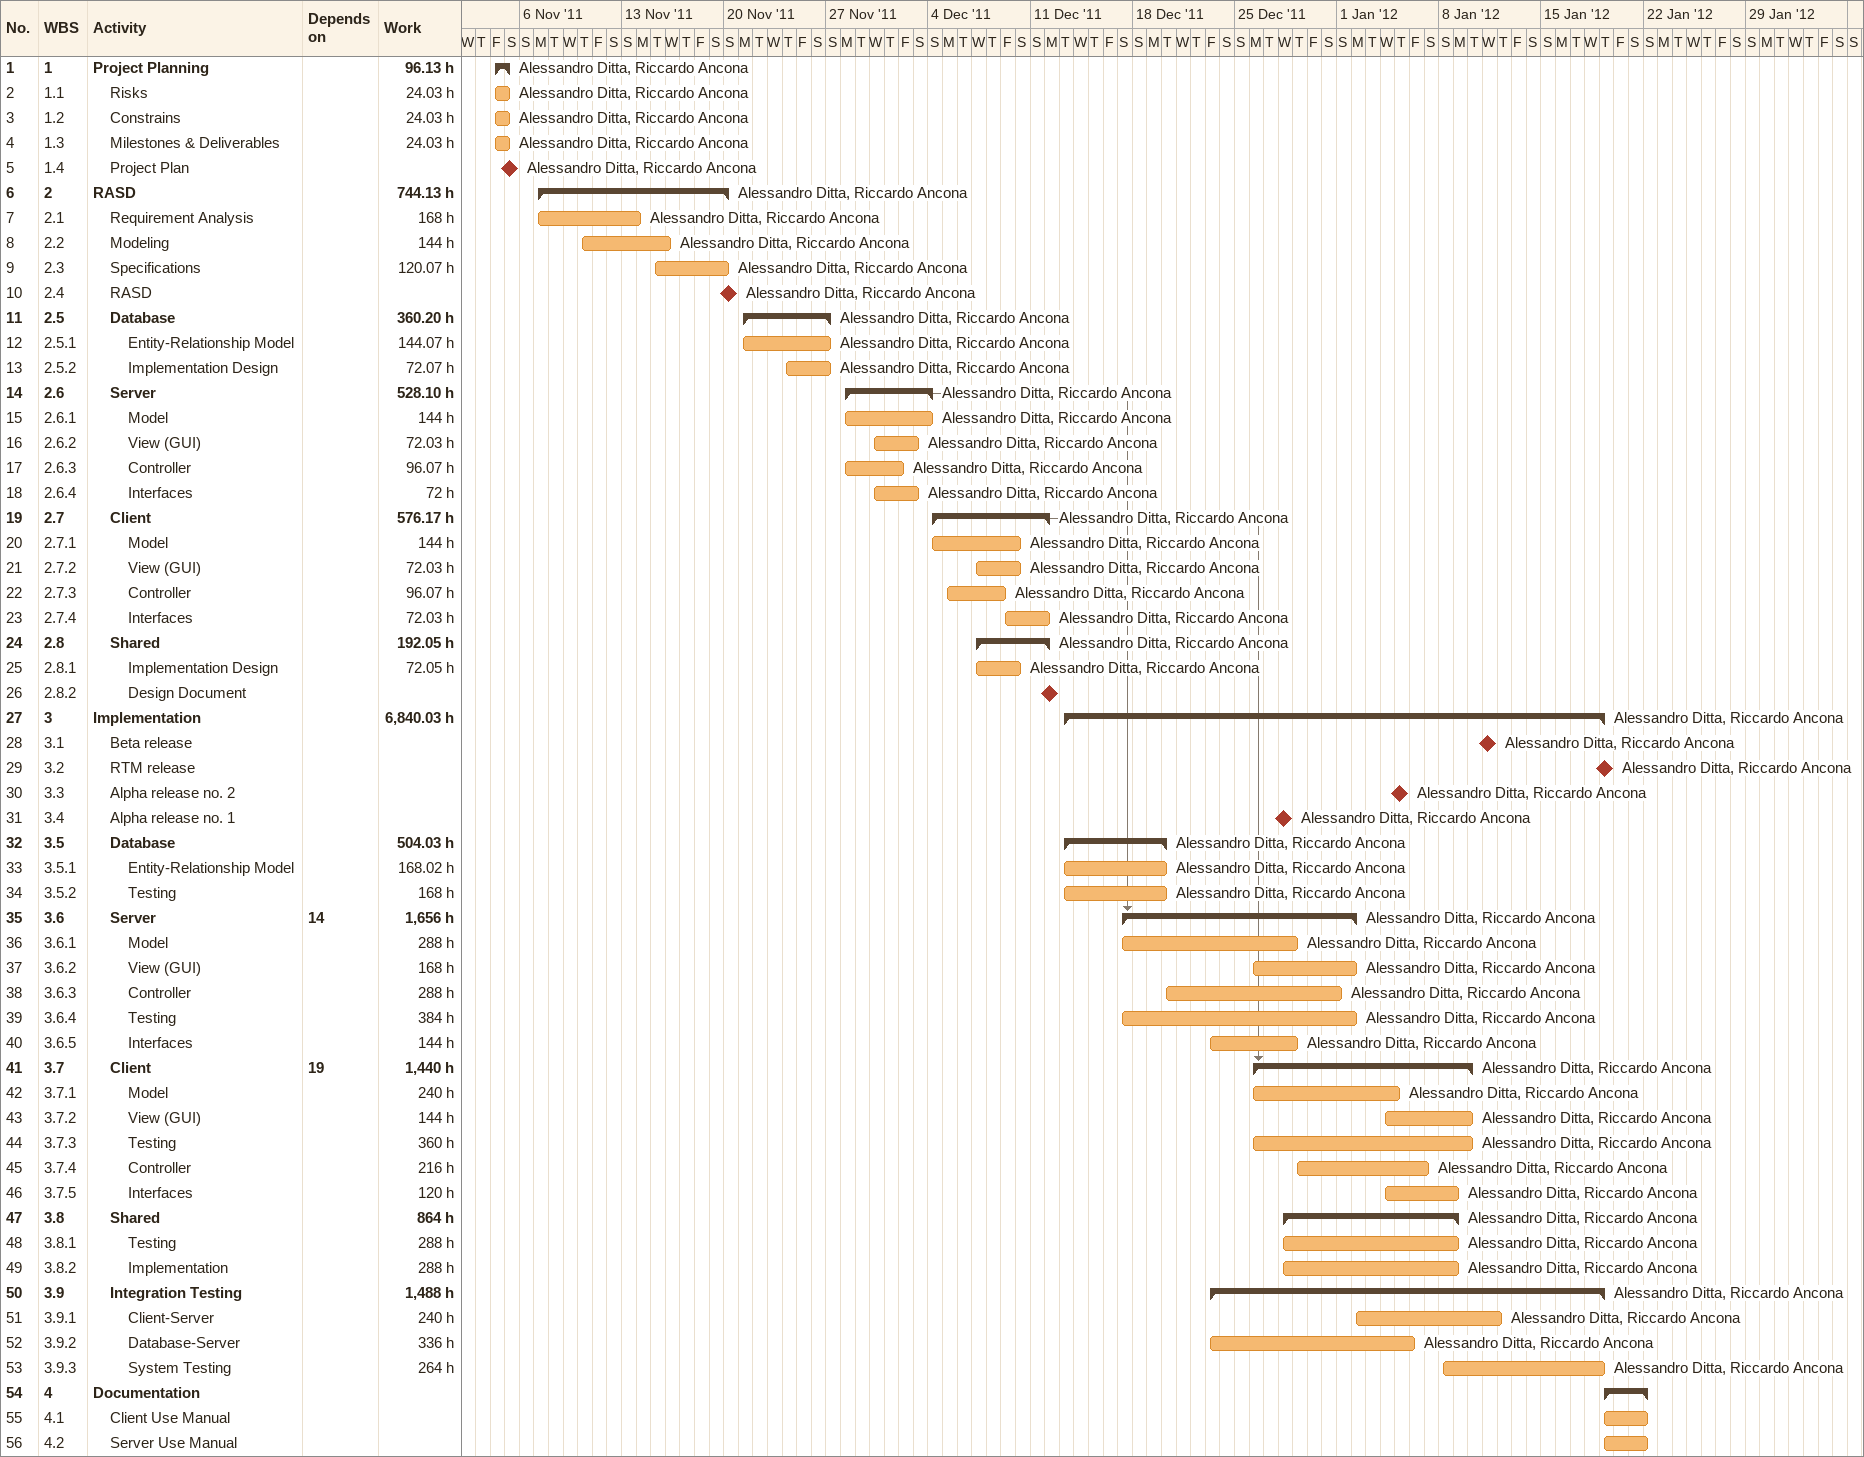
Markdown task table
| ID | WBS | Task | Start | Finish | Predecessors | Resources | Work (h) |
|---|---|---|---|---|---|---|---|
| 1 | 1 | **Project Planning** | 2011-11-04 | 2011-11-05 |  | Alessandro Ditta, Riccardo Ancona | 96.13 |
| 2 | 1.1 | Risks | 2011-11-04 | 2011-11-05 |  | Alessandro Ditta, Riccardo Ancona | 24.03 |
| 3 | 1.2 | Constrains | 2011-11-04 | 2011-11-05 |  | Alessandro Ditta, Riccardo Ancona | 24.03 |
| 4 | 1.3 | Milestones & Deliverables | 2011-11-04 | 2011-11-05 |  | Alessandro Ditta, Riccardo Ancona | 24.03 |
| 5 | 1.4 | Project Plan (milestone) | 2011-11-05 | 2011-11-05 |  | Alessandro Ditta, Riccardo Ancona |  |
| 6 | 2 | **RASD** | 2011-11-07 | 2011-11-20 |  | Alessandro Ditta, Riccardo Ancona | 744.13 |
| 7 | 2.1 | Requirement Analysis | 2011-11-07 | 2011-11-14 |  | Alessandro Ditta, Riccardo Ancona | 168 |
| 8 | 2.2 | Modeling | 2011-11-10 | 2011-11-16 |  | Alessandro Ditta, Riccardo Ancona | 144 |
| 9 | 2.3 | Specifications | 2011-11-15 | 2011-11-20 |  | Alessandro Ditta, Riccardo Ancona | 120.07 |
| 10 | 2.4 | RASD (milestone) | 2011-11-20 | 2011-11-20 |  | Alessandro Ditta, Riccardo Ancona |  |
| 11 | 2.5 | **Database** | 2011-11-21 | 2011-11-27 |  | Alessandro Ditta, Riccardo Ancona | 360.20 |
| 12 | 2.5.1 | Entity-Relationship Model | 2011-11-21 | 2011-11-27 |  | Alessandro Ditta, Riccardo Ancona | 144.07 |
| 13 | 2.5.2 | Implementation Design | 2011-11-24 | 2011-11-27 |  | Alessandro Ditta, Riccardo Ancona | 72.07 |
| 14 | 2.6 | **Server** | 2011-11-28 | 2011-12-04 |  | Alessandro Ditta, Riccardo Ancona | 528.10 |
| 15 | 2.6.1 | Model | 2011-11-28 | 2011-12-04 |  | Alessandro Ditta, Riccardo Ancona | 144 |
| 16 | 2.6.2 | View (GUI) | 2011-11-30 | 2011-12-03 |  | Alessandro Ditta, Riccardo Ancona | 72.03 |
| 17 | 2.6.3 | Controller | 2011-11-28 | 2011-12-02 |  | Alessandro Ditta, Riccardo Ancona | 96.07 |
| 18 | 2.6.4 | Interfaces | 2011-11-30 | 2011-12-03 |  | Alessandro Ditta, Riccardo Ancona | 72 |
| 19 | 2.7 | **Client** | 2011-12-04 | 2011-12-12 |  | Alessandro Ditta, Riccardo Ancona | 576.17 |
| 20 | 2.7.1 | Model | 2011-12-04 | 2011-12-10 |  | Alessandro Ditta, Riccardo Ancona | 144 |
| 21 | 2.7.2 | View (GUI) | 2011-12-07 | 2011-12-10 |  | Alessandro Ditta, Riccardo Ancona | 72.03 |
| 22 | 2.7.3 | Controller | 2011-12-05 | 2011-12-09 |  | Alessandro Ditta, Riccardo Ancona | 96.07 |
| 23 | 2.7.4 | Interfaces | 2011-12-09 | 2011-12-12 |  | Alessandro Ditta, Riccardo Ancona | 72.03 |
| 24 | 2.8 | **Shared** | 2011-12-07 | 2011-12-12 |  | Alessandro Ditta, Riccardo Ancona | 192.05 |
| 25 | 2.8.1 | Implementation Design | 2011-12-07 | 2011-12-10 |  | Alessandro Ditta, Riccardo Ancona | 72.05 |
| 26 | 2.8.2 | Design Document (milestone) | 2011-12-12 | 2011-12-12 |  |  |  |
| 27 | 3 | **Implementation** | 2011-12-13 | 2012-01-19 |  | Alessandro Ditta, Riccardo Ancona | 6840.03 |
| 28 | 3.1 | Beta release (milestone) | 2012-01-11 | 2012-01-11 |  | Alessandro Ditta, Riccardo Ancona |  |
| 29 | 3.2 | RTM release (milestone) | 2012-01-19 | 2012-01-19 |  | Alessandro Ditta, Riccardo Ancona |  |
| 30 | 3.3 | Alpha release no. 2 (milestone) | 2012-01-05 | 2012-01-05 |  | Alessandro Ditta, Riccardo Ancona |  |
| 31 | 3.4 | Alpha release no. 1 (milestone) | 2011-12-28 | 2011-12-28 |  | Alessandro Ditta, Riccardo Ancona |  |
| 32 | 3.5 | **Database** | 2011-12-13 | 2011-12-20 |  | Alessandro Ditta, Riccardo Ancona | 504.03 |
| 33 | 3.5.1 | Entity-Relationship Model | 2011-12-13 | 2011-12-20 |  | Alessandro Ditta, Riccardo Ancona | 168.02 |
| 34 | 3.5.2 | Testing | 2011-12-13 | 2011-12-20 |  | Alessandro Ditta, Riccardo Ancona | 168 |
| 35 | 3.6 | **Server** | 2011-12-17 | 2012-01-02 | 14 | Alessandro Ditta, Riccardo Ancona | 1656 |
| 36 | 3.6.1 | Model | 2011-12-17 | 2011-12-29 |  | Alessandro Ditta, Riccardo Ancona | 288 |
| 37 | 3.6.2 | View (GUI) | 2011-12-26 | 2012-01-02 |  | Alessandro Ditta, Riccardo Ancona | 168 |
| 38 | 3.6.3 | Controller | 2011-12-20 | 2012-01-01 |  | Alessandro Ditta, Riccardo Ancona | 288 |
| 39 | 3.6.4 | Testing | 2011-12-17 | 2012-01-02 |  | Alessandro Ditta, Riccardo Ancona | 384 |
| 40 | 3.6.5 | Interfaces | 2011-12-23 | 2011-12-29 |  | Alessandro Ditta, Riccardo Ancona | 144 |
| 41 | 3.7 | **Client** | 2011-12-26 | 2012-01-10 | 19 | Alessandro Ditta, Riccardo Ancona | 1440 |
| 42 | 3.7.1 | Model | 2011-12-26 | 2012-01-05 |  | Alessandro Ditta, Riccardo Ancona | 240 |
| 43 | 3.7.2 | View (GUI) | 2012-01-04 | 2012-01-10 |  | Alessandro Ditta, Riccardo Ancona | 144 |
| 44 | 3.7.3 | Testing | 2011-12-26 | 2012-01-10 |  | Alessandro Ditta, Riccardo Ancona | 360 |
| 45 | 3.7.4 | Controller | 2011-12-29 | 2012-01-07 |  | Alessandro Ditta, Riccardo Ancona | 216 |
| 46 | 3.7.5 | Interfaces | 2012-01-04 | 2012-01-09 |  | Alessandro Ditta, Riccardo Ancona | 120 |
| 47 | 3.8 | **Shared** | 2011-12-28 | 2012-01-09 |  | Alessandro Ditta, Riccardo Ancona | 864 |
| 48 | 3.8.1 | Testing | 2011-12-28 | 2012-01-09 |  | Alessandro Ditta, Riccardo Ancona | 288 |
| 49 | 3.8.2 | Implementation | 2011-12-28 | 2012-01-09 |  | Alessandro Ditta, Riccardo Ancona | 288 |
| 50 | 3.9 | **Integration Testing** | 2011-12-23 | 2012-01-19 |  | Alessandro Ditta, Riccardo Ancona | 1488 |
| 51 | 3.9.1 | Client-Server | 2012-01-02 | 2012-01-12 |  | Alessandro Ditta, Riccardo Ancona | 240 |
| 52 | 3.9.2 | Database-Server | 2011-12-23 | 2012-01-06 |  | Alessandro Ditta, Riccardo Ancona | 336 |
| 53 | 3.9.3 | System Testing | 2012-01-08 | 2012-01-19 |  | Alessandro Ditta, Riccardo Ancona | 264 |
| 54 | 4 | **Documentation** | 2012-01-19 | 2012-01-22 |  |  |  |
| 55 | 4.1 | Client Use Manual | 2012-01-19 | 2012-01-22 |  |  |  |
| 56 | 4.2 | Server Use Manual | 2012-01-19 | 2012-01-22 |  |  |  |
